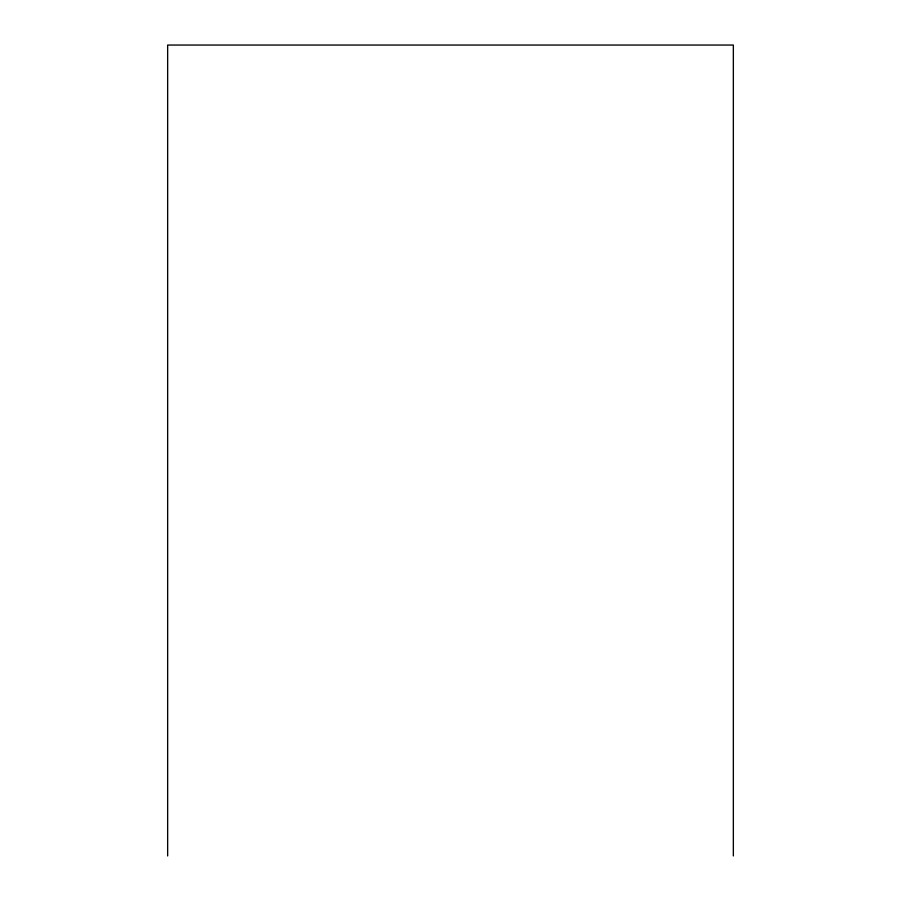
<?xml version="1.0" encoding="UTF-8"?>
<svg xmlns="http://www.w3.org/2000/svg" width="901" height="901" viewBox="0 0 901 901"><rect width="100%" height="100%" fill="white"/><g stroke="black" fill="none" stroke-linecap="round" stroke-linejoin="round"><path stroke-width="1.35" d="M733.346 855.95L733.346 45.05L167.654 45.05L167.654 855.95"/></g></svg>
